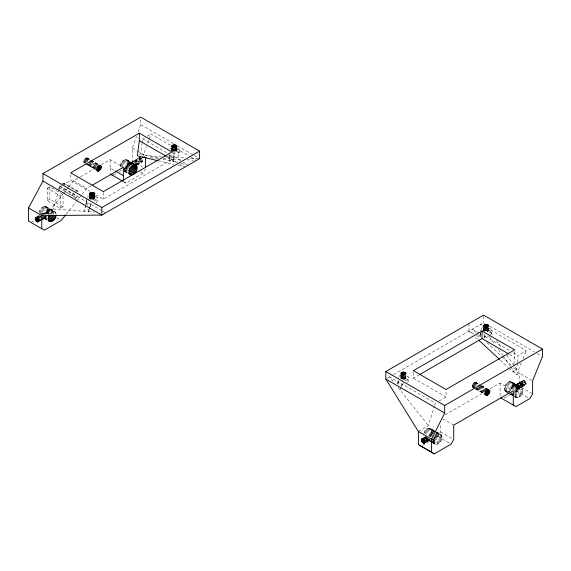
<?xml version="1.0" encoding="UTF-8"?>
<svg xmlns="http://www.w3.org/2000/svg" width="571" height="571" viewBox="0 0 571 571"><rect width="100%" height="100%" fill="white"/><g stroke="black" fill="none" stroke-linecap="round" stroke-linejoin="round"><path stroke-width="0.43" stroke-dasharray="2.85 2.14" d="M94.65 194.59C96.206 198.123 93.623 200.985 90.404 199.372L90.404 196.36M94.65 198.358L94.608 196.567M171.864 151.087L171.864 148.824M172.542 150.316L172.542 148.81M172.542 151.822C173.919 153.071 178.352 151.636 176.068 149.788L176.068 148.282M400.928 375.297L400.928 378.309L400.928 375.49M401.606 374.526L401.606 379.044L401.07 378.58L401.07 375.218M401.984 376.21L401.984 379.223L402.883 379.437L403.369 379.465L403.369 376.453M403.369 379.465L405.132 379.044L405.132 376.032M405.132 379.044L405.439 375.818M405.439 378.83L405.86 375.768M483.587 328.147L483.587 330.409L483.637 328.618M483.637 330.688L483.637 328.425M483.637 330.124L483.78 328.346M483.78 329.852L484.008 328.104M484.322 331.423L484.322 328.411M485.593 331.066L485.593 328.054M486.078 328.075L486.078 331.844L486.563 331.815L487.034 331.737L487.034 327.968M487.034 331.737L487.841 331.423L487.841 328.411M487.841 331.423L488.519 330.688L488.519 328.618M41.219 220.021C45.116 219.628 48.135 213.219 41.633 218.315M515.442 385.389C514.935 387.288 517.669 390.8 518.953 388.144C519.253 386.653 516.184 383.669 515.442 385.389L523.921 380.5C531.301 387.445 518.033 384.247 523.921 380.5M133.3 164.07L131.416 162.678L130.616 162.706L130.773 164.883L141.765 158.531C144.506 161.786 139.395 163.706 137.011 164.712M169.173 155.005L173.413 161.607L173.527 156.975L169.173 155.005L169.937 160.794L169.444 154.998M133.378 163.727C130.117 162.05 125.691 156.996 122.337 161.4C120.845 163.113 119.853 165.419 120.153 167.717M128.768 170.693L124.956 168.495C127.126 166.532 128.846 162.992 127.283 160.208M429.121 436.608C436.051 429.321 426.416 423.989 423.803 433.675M440.891 434.481C436.344 433.339 432.026 440.833 435.166 444.288C439.706 445.43 444.031 437.943 440.891 434.481L429.777 428.164M509.303 393.662C504.835 393.012 503.13 388.423 505.542 384.99C506.648 383.12 508.897 380.693 511.273 381.685L532.636 393.947M505.542 391.485C510.089 392.634 514.414 385.139 511.273 381.685M45.337 213.832C51.476 205.018 40.084 204.004 39.249 212.705M514.564 396.695C519.367 401.006 526.055 390.571 521.223 387.523L510.695 381.449M85.108 163.349C79.676 160.372 91.51 153.727 87.127 161.95M472.924 387.516C469.662 384.226 478.327 379.137 476.235 385.225M517.283 363.277L516.641 370.229L513.272 372.171L513.679 367.824M514 364.348L514.642 349.866M517.369 362.407L518.011 355.455L526.269 350.687L487.47 328.282M139.367 154.691L140.709 153.913L142.043 143.821M142.158 142.978L142.707 138.774L144.213 137.904M173.413 161.607L174.034 153.849M58.677 189.158L59.634 185.946L60.69 184.519M400.878 378.031C401.449 376.053 405.289 376.053 405.86 378.031M484.822 337.982L485.114 333.45M176.539 148.296L179.437 149.609L178.659 152.778L173.527 153.963L172.071 153.306M179.437 149.609L179.437 152.621L178.659 155.79L173.527 156.975M397.623 383.598L398.751 380.3M397.559 383.919L398.144 381.756L389.65 376.853L394.354 382.784M42.518 215.124L53.117 209.007L58.463 191.528M58.72 190.693L59.991 186.531L61.525 185.646M418.365 431.483L428.414 425.68L434.274 406.538M434.531 405.703L435.295 403.205L402.234 384.119L400.671 388.287M85.75 205.467L83.916 211.277L85.25 207.08M86.007 204.632L88.319 199.072M85.514 206.238L86.849 200.528M87.941 209.029L88.369 211.605L89.633 207.623M89.883 206.83L90.646 204.439L92.63 204.154M400.05 389.957L400.921 387.466M401.206 386.638L402.077 384.147L402.077 381.135M88.369 211.605L89.226 209.207M89.511 208.401L90.939 204.397L90.939 202.891M124.335 168.766L129.731 165.654L132.336 161.136L132.315 148.032L136.519 136.348M138.025 132.172L140.73 124.664L140.73 118.811M142.55 157.368L146.454 146.526M147.661 143.185L148.86 139.845M149.167 139.01L150.965 134.007L170.75 145.427M510.809 366.925L516.434 374.869L521.352 362.778M522.993 358.745L526.269 350.687M398.751 377.288L399.357 375.832L400.871 375.568M406.666 376.025L408.672 377.124L407.38 380.229L403.954 380.814M407.708 382.463L408.672 380.136L408.672 377.124M72.139 195.196L73.902 192.141M75.144 198.665L77.449 196.231L78.156 194.604M521.223 387.523C516.883 387.523 513.065 394.118 516.07 397.566M87.584 197.545L88.319 196.06M95.607 196.431L97.534 197.58L96.014 200.649L92.63 201.142M96.392 202.898L97.534 200.592L97.534 197.58M424.446 438.721L426.637 437.457C426.922 438.699 428.85 441.026 430.02 439.756L426.216 441.954M432.54 439.591L437.907 436.487L440.512 431.883L440.512 424.274M123.372 181.564L125.984 183.07L142.943 173.277L145.548 168.766M480.518 330.795L482.338 327.861M478.141 334.463L480.703 336.847L480.389 334.021L481.881 331.608M488.648 327.683L491.774 329.81L489.825 332.95L488.255 333.114M490.603 334.706L491.774 332.822L491.774 329.81M514.949 391.92L516.477 391.035L519.424 386.324L519.41 373.148L514.799 366.653M139.324 157.682C138.396 159.323 140.088 162.257 142.043 161.807M475.636 386.253L475.964 385.76M63.188 190.029L64.245 188.608M45.766 214.125L48.071 212.797L62.746 194.318M63.288 193.633L68.156 187.524M66.172 214.261L75.957 201.941M76.5 201.256L81.367 195.154M68.698 186.845L73.559 180.764L79.662 177.246M81.91 194.475L86.771 188.387L91.346 185.746M42.04 214.011L43.367 213.247L44.709 214.025M56.101 214.368C56.358 210.199 51.147 211.441 49.941 214.168L40.841 208.915M515.677 384.775L512.094 382.698L515.692 384.761L523.015 380.536M429.82 440.055L425.745 442.389M176.068 149.788L173.356 149.474L171.864 150.523L171.864 148.267M484.008 329.61L486.563 328.996L488.519 330.124M424.367 438.885L426.451 437.622L424.374 438.892M425.895 437.465L424.424 438.35L426.08 437.343M426.473 441.162L430.149 439.006L426.466 441.083M428.999 440.105L425.966 441.89L429.363 439.87M424.995 438.4L426.409 437.579M525.506 381.97L518.204 386.224L525.334 381.706L517.84 385.896M518.903 387.402L525.991 383.291L518.846 387.209L522.836 389.515M422.583 445.351L425.645 443.581M426.409 443.139L431.776 440.034M47.236 188.38L49.848 186.874L63.053 194.497L63.053 206.823L60.447 208.329L47.236 200.706L47.236 188.38L60.447 196.003L63.053 194.497M62.289 185.204L70.718 180.336L89.676 191.285M147.211 136.176L150.965 134.007M80.418 176.803L95.671 168.002M101.003 164.919L110.153 159.637L123.365 167.26M47.236 200.706L49.848 199.2L63.053 206.823M36.037 217.315L39.299 215.431M39.891 215.089L42.975 213.311M139.809 157.403L130.616 162.706L127.626 160.794L130.745 162.585M37.044 216.894L39.149 215.681M41.961 214.061L43.367 213.247M130.545 162.913L140.116 157.389M37.379 216.966L39.506 215.745M42.333 214.111L43.746 213.297M130.509 163.199L140.445 157.468M42.689 214.261L44.11 213.447M38.778 216.959L40.191 216.138M130.566 163.963L141.13 157.86L141.765 158.531M144.035 156.511L145.519 155.655L161.472 156.54M37.693 218.079L40.498 216.459M130.638 164.419L141.465 158.167M39.213 217.744L40.677 216.894M31.155 222.562L34.231 220.784M113.55 174.997L118.176 172.328M118.946 171.878L123.564 169.209M38.264 218.85L40.941 217.301M131.644 164.933L142.036 158.938M133.55 164.398L142.258 159.373M134.513 164.384L142.415 159.816M38.742 220.17L40.941 218.9M41.198 218.75L45.323 216.373M136.076 163.977L142.522 160.258M41.547 218.986L45.323 216.809M134.742 165.183L142.55 160.672M38.742 220.963L40.919 219.707M41.133 219.585L45.266 217.194M136.762 164.377L142.522 161.051M38.642 221.284L40.827 220.028M41.447 219.671L45.202 217.501M136.733 164.655L142.422 161.372M38.485 221.541L45.066 217.744M136.712 164.833L142.258 161.629M95.742 194.782L103.322 199.165L171.95 159.545L171.95 152.014M387.352 378.18L392.727 375.076M393.498 374.633L483.594 322.615L485.122 323.5M413.411 372.335L413.411 378.195L418.814 375.076M439.128 400.999L446.022 397.016L446.022 390.321M445.095 414.86L484.815 391.927M490.161 388.837L500.089 383.105L511.837 389.886M516.434 374.869L519.41 373.148L532.615 380.778M424.06 437.721L425.716 436.765M515.549 384.897L523.286 380.436M515.477 385.104L523.586 380.422M424.474 437.914L426.694 436.629M524.264 380.657L515.442 385.746L512.387 384.29L515.499 386.153L522.536 382.085M515.499 386.153L524.606 380.893M424.56 439.149L427.422 437.5M515.57 386.61L524.935 381.2M425.481 439.156L427.672 437.893M515.706 387.067L525.241 381.564M425.745 439.57L427.872 438.342M515.863 387.538L523.022 383.405M426.059 439.948L428.514 438.528M516.07 387.98L525.727 382.406M426.366 440.312L428.614 439.013M516.327 388.373L525.891 382.848M425.98 441.033L430.149 438.621M516.627 388.694L523.928 384.483M426.33 441.262L429.413 439.484M516.962 388.937L526.027 383.705M517.312 389.094L525.991 384.083M517.669 389.151L525.891 384.404M518.025 389.108L525.734 384.661M504.229 398.108L514.178 392.363M424.267 437.586L425.659 436.786M432.154 442.546L424.624 438.207L425.859 438.485L427.508 437.886M61.939 183.512L64.245 183.284L77.449 190.907L78.405 193.019M75.144 191.135L77.449 190.907M44.909 217.886L42.746 216.823M169.951 148.831L171.664 148.431M172.521 151.251L175.09 150.651L179.437 152.621M400.871 378.58L404.661 377.938L408.672 380.136M403.954 383.826L402.077 384.147L398.066 381.949L398.066 378.937M89.083 198.965L93.687 198.294L97.534 200.592M482.338 330.873L488.027 330.274L491.774 332.822M484.237 338.046L484.137 336.562L489.04 336.048M165.904 156.782L184.519 157.81M190.721 158.153L198.701 158.595M150.523 157.81L159.388 158.303M162.935 158.495L182.434 159.58M186.867 159.823L193.954 160.215M53.117 209.007L94.415 212.055M140.709 153.913L158.767 158.16M163.063 159.173L176.732 162.392M180.886 163.37L186.696 164.741M158.131 160.751L173.727 164.419M178.059 165.44L184.99 167.075M40.841 216.423L40.277 216.195L47.1 220.135M87.991 164.398L95.521 168.595M129.824 165.497L127.626 164.248L129.867 165.704M432.732 440.926L434.046 441.683L432.739 440.862M140.73 124.664L173.598 143.642M177.417 145.848L193.469 155.112M194.24 155.555L199.586 158.645M489.711 326.148L534.042 351.743M537.097 353.506L541.686 356.154M176.075 148.503L190.528 156.847M191.292 157.289L196.617 160.358M482.145 325.206L480.618 324.328L485.229 330.83M142.707 138.774L169.38 154.17M174.034 156.861L182.327 161.65M183.084 162.085L188.359 165.126M479.033 332.95L472.367 329.096L477.499 333.864M485.114 336.462L510.36 351.037M513.422 352.799L518.011 355.455M166.639 156.475L178.851 163.527M179.622 163.97L183.455 166.19M468.998 323.514L468.998 331.044L475.9 335.027M476.664 335.47L480.504 337.689M509.332 354.334L514.642 357.396M132.315 148.032L136.712 150.573M137.447 150.994L145.519 155.655M132.336 161.136L142.607 167.067M126.277 159.545L133.685 163.741M511.744 382.106L522.272 388.187M125.641 159.495L133.257 163.884M510.039 381.399L522.622 388.78M124.956 159.63L132.572 164.027M509.325 381.556L519.846 387.63M127.833 161.522L130.538 163.085M512.308 383.434L515.477 385.261M508.426 381.985L522.915 390.364M123.757 160.237L131.373 164.634M127.833 163.285L130.83 165.012M512.308 385.225L515.77 387.224M518.547 388.83L522.836 391.306M507.491 382.613L518.018 388.687M123.029 160.744L130.638 165.14M512.094 386.217L522.622 392.291M122.337 161.4L131.473 166.675M140.009 171.585L142.943 173.277M506.777 383.284L517.305 389.358M127.283 165.226L129.567 166.546M511.744 387.209L522.272 393.291M121.709 162.185L130.081 167.018M506.12 384.09L516.648 390.164M126.833 166.175L129.117 167.496M516.477 391.035L529.688 398.665M511.273 388.18L521.794 394.261M121.152 163.063L130.288 168.338M505.542 384.99L516.07 391.071M126.277 167.06L128.561 168.374M120.695 164.013L129.831 169.287M514.45 391.256L521.223 395.161M125.641 167.838L128.689 169.601M514.55 392.498L520.559 395.967M120.36 164.99L129.496 170.265M504.721 386.96L510.731 390.428M514.585 393.605L519.846 396.638M120.153 165.954L123.2 167.717M123.957 168.152L129.289 171.229M504.5 387.945L509.767 390.985M123.886 169.073L128.454 171.714M508.426 391.171L513.686 394.211M514.435 394.647L518.946 397.252M504.429 388.88L509.696 391.92M510.445 392.356L512.701 393.655M124.521 169.715L128.325 171.914M123.957 169.915L128.525 172.556M504.5 389.736L508.261 391.906M511.273 393.64L515.028 395.817M123.029 169.608L128.354 172.685M511.252 393.79L518.018 397.694M124.164 170.643L128.732 173.284M123.864 170.629L128.432 173.263M504.721 390.471L509.982 393.512M510.731 393.947L513.743 395.682M506.777 391.77L509.789 393.505M510.538 393.94L517.305 397.851M124.507 171.229L128.311 173.427M123.993 171.014L128.768 173.848M505.071 391.064L509.125 393.462M509.882 393.897L514.093 396.274M514.392 396.502L516.648 397.801M510.053 394.09L513.814 396.26M110.153 159.637L110.153 168.024L114.557 170.565M87.127 157.817L90.796 159.937M91.389 160.28L98.462 164.298M475.636 382.127L479.169 384.162M481.51 385.511L489.176 389.872M86.756 157.803L90.425 159.923M91.16 160.344L97.762 164.162M475.265 382.106L478.933 384.226M481.567 385.746L488.476 389.736M86.349 157.896L90.247 160.144M90.753 160.437L98.098 164.676M474.865 382.199L480.732 385.589M481.467 386.017L488.069 389.829M85.936 158.088L97.677 164.869M474.444 382.399L480.268 385.753M480.996 386.182L487.655 390.022M85.514 158.381L89.511 160.687M90.247 161.115L97.991 165.583M474.023 382.684L479.897 386.075M480.225 386.267L486.499 389.886M85.108 158.752L88.776 160.872M91.588 162.499L98.319 166.382M473.623 383.062L479.49 386.453M480.104 386.803L486.827 390.685M84.736 159.202L97.948 166.825M473.245 383.505L478.384 386.474M479.119 386.895L486.456 391.128M123.786 181.792L125.984 183.07M84.408 159.694L88.084 161.814M88.812 162.243L96.149 166.475M472.924 384.005L475.857 385.696M478.791 387.395L486.128 391.627M84.144 160.23L87.078 161.921M90.011 163.62L95.935 167.039M472.652 384.533L477.056 387.074M477.791 387.502L485.864 392.163M83.944 160.772L86.15 162.043M88.955 163.67L95.685 167.553M472.453 385.075L474.658 386.346M477.47 387.973L485.664 392.705M83.823 161.308L86.021 162.578M88.555 164.041L95.892 168.281M472.331 385.618L476 387.73M476.735 388.159L485.543 393.241M83.78 161.821L85.25 162.664M472.288 386.124L475.229 387.816M475.914 388.216L485.5 393.747M83.823 162.278L85.293 163.128M86.021 163.549L95.785 169.187M472.331 386.581L475.272 388.28M476 388.701L485.543 394.211M87.613 164.791L95.685 169.451M475.821 388.922L485.664 394.604M85.614 163.834L95.885 169.765M472.652 387.295L474.858 388.565M475.122 388.787L485.129 394.497M73.559 180.764L86.771 188.387M413.411 378.195L446.022 397.016M63.188 183.077L78.156 191.72M59.634 185.946L77.449 196.231M59.991 186.531L86.849 202.034M90.939 204.397L101.966 210.763M102.701 211.184L105.642 212.883M58.927 187.573L76.393 197.659M64.916 191.578L78.127 199.208M442.711 418.779L453.717 425.131M440.512 431.883L453.724 439.513M45.908 206.552L55.002 211.805M45.337 206.317L54.438 211.57M430.827 428.828L435.345 431.433M436.094 431.869L441.362 434.909M46.372 206.966L55.466 212.219M429.121 428.122L435.138 431.597M435.894 432.026L439.656 434.203M44.695 206.274L55.815 212.805M431.176 429.413L435.694 432.026M436.444 432.454L441.711 435.502M428.407 428.271L435.181 432.183M435.93 432.611L438.942 434.353M43.988 206.424L53.089 211.677M431.398 430.156L435.159 432.326M435.909 432.761L441.933 436.237M46.929 208.272L56.029 213.525M43.103 206.845L52.204 212.098M427.508 428.7L442.004 437.086M47 209.114L55.344 213.932M431.398 431.947L434.403 433.682M435.159 434.117L441.933 438.028M46.929 210.035L53.753 213.975M426.573 429.328L434.852 434.103M435.609 434.538L437.115 435.409M42.19 207.459L51.29 212.712M437.907 436.487L449.648 443.267M46.715 211.006L52.025 214.068M431.176 432.932L432.682 433.803M435.694 435.537L441.711 439.013M41.49 208.122L50.591 213.376M425.859 429.999L434.138 434.781M434.895 435.216L436.401 436.08M48.071 212.797L50.277 214.068M56.879 217.879L60.547 219.999M46.372 211.991L50.162 214.175M430.827 433.931L433.839 435.666M434.588 436.101L441.362 440.013M425.202 430.805L434.231 436.016M45.908 212.94L48.178 214.253M430.356 434.895L433.36 436.637M434.117 437.072L440.891 440.983M40.277 209.8L49.37 215.053M424.624 431.705L435.166 437.793M429.777 435.801L431.283 436.672M434.295 438.407L440.312 441.883M39.813 210.756L45.873 214.261M424.153 432.675L433.182 437.893M39.463 211.734L42.54 213.511M432.882 438.778L439.656 442.689M45.509 216.159L47.022 217.037M432.168 439.449L438.942 443.36M39.92 213.09L41.919 214.246M45.295 216.195L46.822 217.08M432.789 439.97L434.124 440.741L432.311 439.213M43.867 216.316L46.893 218.072M432.775 440.926L438.043 443.967M45.009 217.794L47.015 218.95M42.19 216.323L46.743 218.95M427.044 438.449L423.589 436.451L424.153 437.779M431.255 440.883L434.124 442.532M426.573 438.335L431.84 441.376M432.597 441.811L437.115 444.416M46.793 219.535L43.003 217.344L47.322 219.906M423.803 437.186L432.083 441.968M432.832 442.404L434.338 443.274M425.859 438.485L431.883 441.961M432.632 442.397L436.401 444.566M42.846 217.53L47.393 220.156M424.91 438.214L431.976 442.354M432.433 442.561L435.737 444.523M432.904 442.982L435.166 444.288M130.566 163.906L127.904 162.364L130.509 163.556L140.787 157.625L141.13 157.86M432.861 438.892L434.338 439.756M43.81 217.679L47.207 219.657M88.055 164.505L95.721 169.037M86.799 199.129L86.799 202.141L90.646 204.439M94.608 198.073C93.787 195.789 87.92 197.145 90.404 199.372M432.761 439.713L434.124 440.741M486.963 342.664L511.48 365.433M514.064 367.831L516.641 370.229M468.998 331.044L472.902 334.67M475.507 337.09L478.113 339.509M500.253 360.073L508.062 367.331M508.718 367.938L513.272 372.171M64.245 183.284L65.201 185.389M397.994 387.366L428.414 425.68M487.684 328.389L493.315 336.333M496.385 340.666L502.009 348.603M506.62 355.105L514.293 365.932M489.318 336.605L494.943 344.541M498.526 349.595L502.623 355.376M503.13 356.097L510.296 366.204M398.066 381.949L398.658 384.347M86.799 202.141L87.37 205.589M480.518 333.807L480.703 336.847M110.153 168.024L110.16 173.092M500.089 383.105L500.089 397.487M488.569 328.147L488.519 330.688M488.383 328.346L488.383 330.959M488.148 328.104L488.148 331.201M487.463 328.589L487.463 331.601M486.563 328.054L486.563 331.815M485.129 327.968L485.129 330.98M484.693 328.589L484.693 331.601M484.137 333.55L484.137 336.562M484.008 328.189L484.008 331.201M483.78 328.696L483.78 330.959M483.594 315.92L483.594 322.615M480.389 331.758L480.389 334.021M405.81 376.053L405.81 378.309M405.667 375.975L405.667 378.58M404.753 376.21L404.753 379.223M404.325 376.346L404.325 379.358M403.854 376.425L403.854 379.437M402.883 376.425L402.883 379.437M402.419 376.346L402.419 379.358M401.299 375.818L401.299 378.83M176.746 148.267L176.746 151.087M176.603 148.339L176.603 151.351M176.375 148.496L176.375 151.601M176.068 148.81L176.068 151.822M175.69 148.103L175.69 152M175.261 148.367L175.261 152.129M174.79 148.446L174.79 152.214M174.305 148.474L174.305 152.243M173.82 148.446L173.82 152.214M173.356 148.367L173.356 152.129M172.92 148.103L172.92 152M172.542 148.282L172.542 149.788M172.235 148.496L172.235 151.601M172.007 148.339L172.007 150.601M171.814 148.546L171.814 150.801M103.322 192.47L103.322 199.165M94.608 194.875L94.608 198.637M94.465 195.139L94.465 198.908M94.236 196.053L94.236 199.158M93.922 196.36L93.922 199.372M93.544 196.538L93.544 199.55M93.116 195.917L93.116 199.686M92.652 196.003L92.652 199.764M92.167 196.031L92.167 199.793M91.681 196.003L91.681 199.764M91.21 195.917L91.21 199.686M90.782 196.538L90.782 199.55M90.097 196.053L90.097 199.158M89.861 196.303L89.861 198.908M89.676 196.096L89.718 198.637M70.718 174.483L70.718 180.336M60.447 196.003L60.447 208.329M49.848 186.874L49.848 199.2"/><path stroke-width="0.86" d="M90.782 195.653L90.782 192.641C101.802 192.534 86.371 198.751 90.782 192.641M92.652 195.439L92.652 192.427M93.922 195.832L93.922 192.82M174.79 147.889L174.79 144.877C164.584 147.218 182.699 149.545 174.79 144.877M176.068 147.525L176.068 145.27M401.606 374.754L401.606 372.492C412.341 371.057 399.4 379.101 401.606 372.492M401.984 374.576L401.984 372.313M403.854 375.111L403.854 372.099M405.132 374.754L405.132 372.492M483.78 326.84L483.78 325.334C492.459 321.33 486.249 332.151 483.78 325.334M484.008 327.347L484.008 325.092M484.322 327.133L484.322 324.87M484.693 327.704L484.693 324.692M486.078 327.461L486.078 324.449M486.563 327.49L486.563 324.478M487.841 327.133L487.841 324.87M134.613 164.819L131.694 166.504C132.829 167.795 134.799 166.14 133.8 164.798M136.969 168.559C137.732 161.372 128.746 166.668 129.289 171.229C128.546 178.43 137.497 173.127 136.969 168.559L133.628 166.632M101.253 167.467C97.605 159.052 94.515 179.187 101.253 167.467L98.319 165.776M489.761 391.77C486.207 383.319 482.923 403.554 489.761 391.77L486.827 390.079M421.484 439.998C421.919 437.072 425.402 440.234 425.002 442.025C424.103 446.151 418.486 438.464 423.689 438.721M35.259 218.55C39.941 213.368 39.363 228.557 35.259 218.55L37.443 217.294M139.338 133.186L70.718 172.806L103.322 191.635L171.95 152.014L139.338 133.186L139.338 140.716L137.34 155.862L158.131 160.751M49.37 215.053C44.545 224.075 55.68 222.74 56.029 215.288M513.3 405.11L513.3 390.735L453.717 425.131L453.724 439.513L451.111 444.117L434.26 453.866L431.633 452.261L431.576 439.113L444.681 413.04L444.681 405.51L542.45 349.067L542.45 356.597L532.615 380.778L532.636 393.947L529.688 398.665L515.913 406.616L500.746 397.859M28.55 207.937L42.961 181.107L42.961 173.577L140.73 117.134L199.586 151.115L199.586 158.645L101.816 215.089L41.762 215.56L28.55 207.937L28.55 221.056L44.367 230.192L61.283 220.42L65.629 214.946M421.491 440.113L423.696 438.792M423.689 443.217L425.209 442.332M35.295 218.172L36.751 217.33M92.102 185.311L123.365 167.26L123.372 180.721M35.295 218.971L38.193 217.294M35.395 219.407L38.307 217.729M35.552 219.856L37.75 218.586M35.773 220.285L38.728 218.586M36.037 220.691L39.021 218.971M36.344 221.056L39.349 219.328M131.394 166.182L133.578 164.926M36.672 221.362L38.935 220.056M37.015 221.605L39.285 220.292M134.221 165.483L132.029 166.746L136.762 169.523M37.365 221.762L38.871 220.891M132.379 166.903L134.57 165.64M37.693 221.834L39.192 220.97M132.743 166.96L134.192 166.118M133.093 166.925L134.535 166.09M42.961 173.577L101.816 207.559L199.586 151.115M431.576 439.113L418.365 431.483L385.825 379.058L385.825 371.528L483.594 315.085L542.45 349.067M482.038 331.044L413.411 370.665L446.022 389.486L514.642 349.866L482.038 331.044L482.038 338.574L419.585 374.633M421.776 439.042L423.297 438.157M421.612 439.299L423.111 438.428M421.512 439.62L423.732 438.335M421.519 440.412L423.711 439.142M421.619 440.848L423.825 439.577M421.783 441.29L424.745 439.584M422.005 441.726L424.995 439.998M422.276 442.132L425.302 440.384M422.576 442.496L424.867 441.176M422.911 442.803L425.209 441.476M423.254 443.039L424.788 442.154M423.596 443.196L425.131 442.311M423.925 443.274L425.452 442.397M142.55 157.368L146.097 157.567M96.934 169.416L99.168 170.672L96.963 169.401M110.817 174.312L112.78 175.44M139.338 140.716L165.883 156.04M482.038 338.574L508.575 353.892M134.899 164.605L136.419 165.483M134.685 164.869L136.762 166.068M133.914 165.033L136.969 166.796M134.028 165.897L137.04 167.638M130.331 166.989L136.419 170.501M129.874 167.931L135.969 171.45M129.324 168.816L135.413 172.335M129.453 170.037L134.777 173.113M129.524 171.129L134.092 173.77M129.089 172.349L132.893 174.548M129.117 173.127L132.165 174.883M129.189 173.705L131.473 175.026M129.317 174.091L130.845 174.969M115.292 170.986L123.365 175.647M99.661 165.255L101.131 166.104M488.176 389.558L489.64 390.407M99.054 165.226L101.253 166.496M487.563 389.536L489.761 390.807M98.362 165.262L101.295 166.96M486.87 389.572L489.804 391.263M98.198 166.311L101.131 168.002M485.971 390.193L489.64 392.313M97.263 166.432L100.931 168.552M486.506 391.156L489.44 392.855M110.167 173.941L122.637 181.143M96.991 166.96L100.667 169.08M485.507 391.263L489.176 393.383M96.67 167.46L100.339 169.58M485.914 392.184L488.847 393.883M97.027 168.331L99.968 170.022M485.543 392.634L488.476 394.325M96.627 168.702L99.561 170.394M485.136 393.005L488.069 394.704M484.715 393.298L487.655 394.989M96.52 169.608L98.726 170.879L96.492 169.487M485.029 393.919L487.234 395.189M96.849 170.129L98.319 170.972M485.364 394.433L486.827 395.275M96.478 170.108L97.948 170.957M484.993 394.418L486.456 395.26M385.825 371.528L444.681 405.51M42.961 181.107L101.816 215.089L101.816 207.559M385.825 379.058L444.681 413.04M53.538 214.946L55.815 216.259M51.676 215.053L55.466 217.244M49.698 215.131L55.002 218.193M49.127 216.016L54.438 219.086M48.485 216.809L53.788 219.878M48.542 217.908L53.089 220.534M48.414 218.943L52.204 221.134M48.257 219.821L51.29 221.577M48.314 220.413L50.591 221.726M48.421 220.806L49.941 221.676M418.365 431.483L418.429 444.638L431.633 452.261M434.26 453.866L418.429 444.638M131.359 166.668L136.576 170.051M478.762 340.116L499.596 359.473M145.526 157.403L145.541 167.888M488.383 325.334L488.383 326.84M488.148 325.092L488.148 326.598M487.463 324.692L487.463 327.704M487.034 324.556L487.034 327.568M485.593 324.478L485.593 327.49M485.129 324.556L485.129 327.568M483.637 325.606L483.637 327.112M405.667 372.963L405.667 375.218M405.439 372.713L405.439 374.969M404.753 372.313L404.753 374.576M404.325 372.185L404.325 375.197M403.369 372.071L403.369 375.083M402.883 372.099L402.883 375.111M402.419 372.185L402.419 375.197M401.299 372.713L401.299 374.969M401.07 372.963L401.07 374.469M176.603 145.733L176.603 147.239M176.375 145.484L176.375 147.746M175.69 145.091L175.69 147.347M175.261 144.955L175.261 147.968M174.305 144.848L174.305 147.86M173.82 144.877L173.82 147.889M173.356 144.955L173.356 147.968M172.92 145.091L172.92 147.347M172.542 145.27L172.542 147.525M172.235 145.484L172.235 147.746M172.007 145.733L172.007 147.239M94.465 193.291L94.465 194.797M94.236 193.041L94.236 195.296M93.544 192.641L93.544 195.653M93.116 192.513L93.116 195.525M92.167 192.398L92.167 195.41M91.681 192.427L91.681 195.439M91.21 192.513L91.21 195.525M90.404 192.82L90.404 195.082M90.097 193.041L90.097 195.296M89.861 193.291L89.861 194.797M89.718 193.555L89.676 195.346M41.762 215.56L41.762 228.685"/></g></svg>
